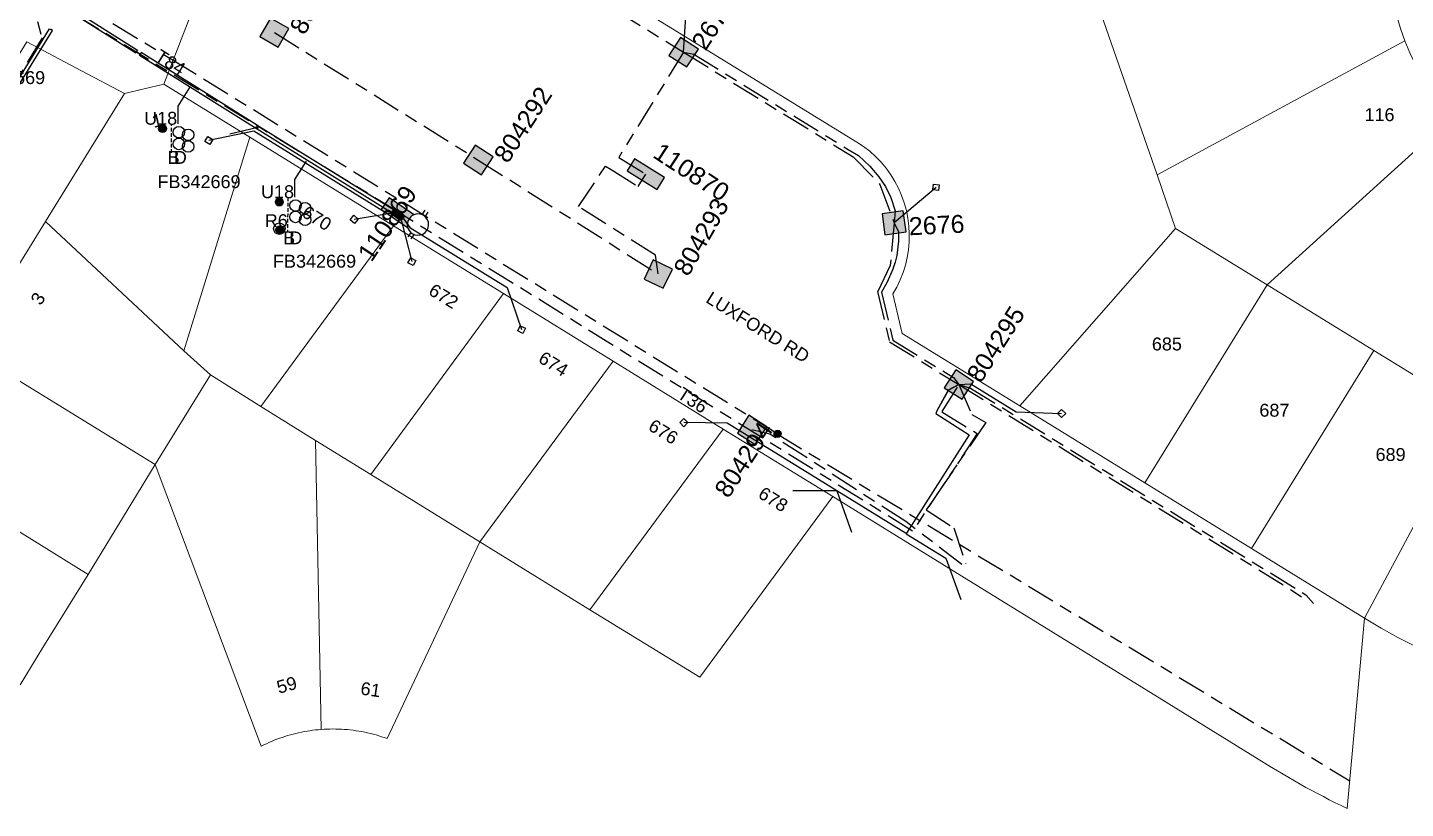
# Model space of a CAD drawing. Header units: metres. Extents: x 298214 to 299272, y 6265564 to 6266203.
# Drawn here: x 298669.6 to 298861.9, y 6265571.7 to 6265680.7 of the extents above; entities that cross this region are included whole.
import ezdxf
from ezdxf.enums import TextEntityAlignment as Align

# ---------------------------------------------------------------- set-up
doc = ezdxf.new("R2010")
doc.units = ezdxf.units.M
doc.linetypes.add('Cable Exist UG', pattern=[8.2, 4, -1.2, 1.8, -1.2])
doc.linetypes.add('DASHED', pattern=[0.75, 0.5, -0.25])
doc.layers.get('0').update_dxf_attribs({"color": 6})
doc.layers.add('Cadastre Land Parcels_SP_EXT', color=9, linetype='Continuous', lineweight=5)
doc.layers.add('Cadastre Roads_SP_EXT', color=9, linetype='Continuous', lineweight=5)
for name, color, linetype in [('Duct_SP_EXT', 7, 'Continuous'), ('Equip_HV_EXT', 7, 'Continuous'), ('Equip_LV_EXT', 7, 'Continuous'), ('Equip_SL_EXT', 7, 'Continuous'), ('Mains_HV_EXT', 7, 'Continuous'), ('Mains_LV_EXT', 7, 'Continuous'), ('Mains_SL_EXT', 7, 'Continuous'), ('Services_SP_EXT', 7, 'Continuous'), ('SupportsUG_SP_LV_EXT', 7, 'Continuous'), ('SupportsUG_SP_LV_SL_EXT', 7, 'Continuous'), ('Trench_SP_EXT', 7, 'Continuous')]:
    doc.layers.add(name, color=color, linetype=linetype)
doc.layers.add('UNKNOWN_FEATURES', color=1, linetype='DASHED', plot=False)
doc.styles.add('COLUMN_LABEL', font='arial.ttf')
doc.styles.add('iecARIAL', font='arial.ttf', dxfattribs={"height": 2})
doc.styles.add('POLE_LABEL', font='arial.ttf')
doc.styles.get("Standard").update_dxf_attribs({"font": 'arial.ttf'})

# ---------------------------------------------------------------- blocks, each defined once
blk = doc.blocks.new('COLUMN_EXT')
blk.add_hatch(color=256).paths.add_polyline_path([(-1.49, 1.48), (-1.49, -1.49), (1.48, -1.49), (1.48, 1.48)])
blk.add_lwpolyline([(-1.49, -1.49), (1.48, -1.49), (1.48, 1.48), (-1.49, 1.48)], close=True)
for tag, height, style, flags, p in [('ASSET_NUM', 2.5, 'COLUMN_LABEL', 8, (2, 2)), ('STRUCTURE_PLANT_NUMBER', 0.2, 'POLE_LABEL', 9, (1.81, 0.03)), ('STREET_CODE', 0.2, 'COLUMN_LABEL', 9, (1.81, -0.2))]:
    blk.add_attdef(tag, text='', height=height, dxfattribs=dict(style=style, flags=flags)).set_placement(p, align=Align.MIDDLE_LEFT)
at = {"flags": 9}
for tag, p in [('COLUMN_TYPE', (1.81, -0.4)), ('OWNED_BY', (1.81, -0.6)), ('STATE', (1.81, -0.8)), ('USAGE', (1.81, -1)), ('STREETNAME', (1.81, -1.6)), ('SUBURB', (1.81, -1.8)), ('LEGEND', (1.81, -1.2)), ('LOCATION', (1.81, -1.4)), ('NOTES', (1.81, -2))]:
    blk.add_attdef(tag, text='', height=0.2, dxfattribs=at).set_placement(p, align=Align.MIDDLE_LEFT)
at = {"flags": 1}
blk.add_attdef('Z', (1.81, -2.35), '', height=0.2, dxfattribs=at)
blk = doc.blocks.new('PILLAR_EXT')
blk.add_hatch(color=256).paths.add_polyline_path([(-2.475, 0.99), (-2.475, -0.99), (2.475, -0.99), (2.475, 0.99)])
blk.add_lwpolyline([(-2.475, -0.99), (2.475, -0.99), (2.475, 0.99), (-2.475, 0.99)], close=True)
at = {"style": 'iecARIAL', "flags": 8}
blk.add_attdef('ASSET_NUM', (1.5, 3.5), '', height=2.5, dxfattribs=at)
for tag, p, flags in [('OWNED_BY', (0, -0.2), 9), ('STATE', (0, -0.4), 9), ('SUPPORT_TYPE', (0, -0.6), 9), ('STREETNAME', (0, -1.8), 9), ('SUBURB', (0, -2), 1), ('USAGE', (0, -0.8), 9), ('LEGEND', (0, -1), 9), ('LOCATION', (0, -1.2), 9), ('NOTES', (0, -1.4), 9), ('PARENT', (0, -1.6), 9)]:
    blk.add_attdef(tag, p, '', height=0.2, dxfattribs=dict(flags=flags))
blk = doc.blocks.new('DUCT_EXT')
blk.add_circle((0, 0.8), 0.8)
at = {"flags": 1}
blk.add_attdef('Z', (0, 0), '', height=0.2, dxfattribs=at)
at = {"flags": 9}
for tag, p in [('DUCT_CODE', (0, 0)), ('XSECT_TYPE', (0, -0.2)), ('STATE', (0, -0.6)), ('FB_REFERENCE', (0, -0.4)), ('NOTES', (0, -0.8))]:
    blk.add_attdef(tag, text='', height=0.2, dxfattribs=at).set_placement(p, align=Align.MIDDLE_LEFT)
blk = doc.blocks.new('CCP_EXT')
at = {"flags": 9}
for tag, p in [('STATE', (0, -1.8)), ('NOTES', (0, -2))]:
    blk.add_attdef(tag, text='', height=0.2, dxfattribs=at).set_placement(p, align=Align.MIDDLE_LEFT)
blk.add_wipeout([(0, 0.57), (0.57, 0), (0, -0.57), (-0.57, 0)])
blk.add_lwpolyline([(-0.57, 0), (0, 0.57), (0.57, 0), (0, -0.57), (-0.57, 0)])
at = {"flags": 1}
blk.add_attdef('Z', (0, 0), '', height=0.2, dxfattribs=at)
at = {"flags": 9}
for tag, p in [('CCP_TYPE', (0, 0)), ('CONSTRUCTED_VOLTAGE', (0, -0.2)), ('OPERATING_VOLTAGE', (0, -0.6)), ('ORIENTATION', (0, -0.8)), ('OWNED_BY', (0, -1)), ('NO_PHASES', (0, -0.4)), ('USAGE', (0, -1.2)), ('LEGEND', (0, -1.4)), ('LIFE_SUPPORT', (0, -1.6))]:
    blk.add_attdef(tag, text='', height=0.2, dxfattribs=at).set_placement(p, align=Align.MIDDLE_LEFT)
blk = doc.blocks.new('SL_STJ_EXT')
h = blk.add_hatch(color=256)
edge = h.paths.add_edge_path()
edge.add_ellipse((-0.59, 0.13), major_axis=(0.226, 0.226), ratio=1, start_angle=45, end_angle=135)
edge.add_line((-0.91, 0.13), (-0.91, -0.13))
edge.add_ellipse((-0.59, -0.13), major_axis=(0.226, 0.226), ratio=1, start_angle=135, end_angle=225)
edge.add_line((-0.59, -0.45), (0.59, -0.45))
edge.add_ellipse((0.59, -0.13), major_axis=(-0.226, 0.226), ratio=1, start_angle=135, end_angle=225)
edge.add_line((0.91, -0.13), (0.91, 0.13))
edge.add_ellipse((0.59, 0.13), major_axis=(-0.226, 0.226), ratio=1, start_angle=225, end_angle=315)
edge.add_line((0.59, 0.45), (-0.59, 0.45))
blk.add_lwpolyline([(-0.91, 0.13), (-0.91, -0.13, 0.414214), (-0.59, -0.45), (0.59, -0.45, 0.414214), (0.91, -0.13), (0.91, 0.13, 0.414214), (0.59, 0.45), (-0.59, 0.45, 0.414214)], format="xyb", close=True)
at = {"flags": 1}
blk.add_attdef('Z', (0, 0), '', height=0.2, dxfattribs=at)
at = {"flags": 9}
for tag, p in [('ORIENTATION', (0, 0)), ('USAGE', (0, -0.2)), ('LEGEND', (0, -0.4)), ('NOTES', (0, -0.6))]:
    blk.add_attdef(tag, text='', height=0.2, dxfattribs=at).set_placement(p, align=Align.MIDDLE_LEFT)
blk = doc.blocks.new('LV_UG_LINKS_OPEN_EXT')
for p, q in [((-0.25, 1.47), (-0.25, 2.22)), ((0.25, 1.47), (0.25, 2.22)), ((-0.25, -1.47), (-0.25, -2.22)), ((0.25, -1.47), (0.25, -2.22))]:
    blk.add_line(p, q)
at = {"flags": 9}
for tag, p in [('ACTUAL_STATUS', (0, 0)), ('CONSTRUCTED_VOLTAGE', (0, -0.2)), ('OPERATING_VOLTAGE', (0, -0.6)), ('ORIENTATION', (0, -0.8)), ('STATE', (0, -1)), ('SWITCH_TYPE', (0, -1.2)), ('NO_PHASES', (0, -0.4)), ('USAGE', (0, -1.4)), ('NOTES', (0, -1.6))]:
    blk.add_attdef(tag, text='', height=0.2, dxfattribs=at).set_placement(p, align=Align.MIDDLE_LEFT)
at = {"flags": 1}
blk.add_attdef('Z', (0, 0), '', height=0.2, dxfattribs=at)
blk.add_wipeout([(-0.25, 1.47), (-0.43, 1.43), (-0.61, 1.36), (-0.77, 1.28), (-0.93, 1.17), (-1.07, 1.05), (-1.19, 0.9), (-1.29, 0.75), (-1.38, 0.58), (-1.44, 0.4), (-1.48, 0.22), (-1.49, 0.03), (-1.49, -0.16), (-1.45, -0.34), (-1.4, -0.52), (-1.32, -0.69), (-1.23, -0.85), (-1.11, -1), (-0.98, -1.13), (-0.83, -1.24), (-0.66, -1.34), (-0.49, -1.41), (-0.31, -1.46), (-0.13, -1.49), (0.06, -1.49), (0.25, -1.47), (0.43, -1.43), (0.61, -1.36), (0.77, -1.28), (0.93, -1.17), (1.07, -1.05), (1.19, -0.9), (1.29, -0.75), (1.38, -0.58), (1.44, -0.4), (1.48, -0.22), (1.49, -0.03), (1.49, 0.16), (1.45, 0.34), (1.4, 0.52), (1.32, 0.69), (1.23, 0.85), (1.11, 1), (0.98, 1.13), (0.83, 1.24), (0.66, 1.34), (0.49, 1.41), (0.31, 1.46), (0.13, 1.49), (-0.06, 1.49)])
blk.add_lwpolyline([(0, -1.49, 1), (0, 1.49, 1)], format="xyb", close=True)
blk = doc.blocks.new('CABLE_LARGE_EXT')
h = blk.add_hatch(color=256)
edge = h.paths.add_edge_path()
edge.add_arc((0, 0.55), 0.55, 0, 360)
blk.add_circle((0, 0.55), 0.55)
at = {"flags": 1}
blk.add_attdef('Z', (0, 0), '', height=0.2, dxfattribs=at)
at = {"flags": 9}
for tag, p in [('COND_CODE', (0, 0)), ('STATE', (0, -0.4)), ('XSECT_SIZE', (0, -0.6)), ('FB_REFERENCE', (0, -0.2)), ('NOTES', (0, -0.8))]:
    blk.add_attdef(tag, text='', height=0.2, dxfattribs=at).set_placement(p, align=Align.MIDDLE_LEFT)
blk = doc.blocks.new('CONNECTOR_NODE_EXT')
h = blk.add_hatch(color=256)
edge = h.paths.add_edge_path()
edge.add_arc((0, 0), 0.5, 0, 360)
blk.add_circle((0, 0), 0.5)
at = {"flags": 1}
blk.add_attdef('Z', (0, 0), '', height=0.2, dxfattribs=at)
at = {"flags": 9}
for tag, p in [('CONNECTOR_TYPE', (0, 0)), ('CONSTRUCTED_VOLTAGE', (0, -0.2)), ('OPERATING_VOLTAGE', (0, -0.6)), ('ORIENTATION', (0, -0.8)), ('SUBTYPE', (0, -1)), ('NO_PHASES', (0, -0.4)), ('USAGE', (0, -1.2)), ('NOTES', (0, -1.4))]:
    blk.add_attdef(tag, text='', height=0.2, dxfattribs=at).set_placement(p, align=Align.MIDDLE_LEFT)

msp = doc.modelspace()

# ---------------------------------------------------------------- linework, layer by layer
at = {"layer": 'Cadastre Land Parcels_SP_EXT', "linetype": 'Continuous'}
msp.add_lwpolyline([(298732.22, 6265697.41), (298785.31, 6265664.7), (298786.25, 6265664.09), (298787.12, 6265663.41), (298787.94, 6265662.68), (298788.7, 6265661.89), (298789.41, 6265661.05), (298790.05, 6265660.15), (298790.63, 6265659.22), (298791.14, 6265658.25), (298791.58, 6265657.24), (298791.95, 6265656.2), (298792.24, 6265655.14), (298792.46, 6265654.06), (298792.59, 6265652.97), (298792.65, 6265651.88), (298792.63, 6265650.78), (298792.54, 6265649.68), (298792.36, 6265648.6), (298792.11, 6265647.53), (298791.78, 6265646.48), (298791.38, 6265645.45), (298790.91, 6265644.46), (298790.36, 6265643.5), (298791.67, 6265638), (298808.07, 6265627.89), (298829.82, 6265652.66), (298827.22, 6265660.13), (298819.42, 6265682.56)], dxfattribs=at)
for points in [[(298861.8, 6265678.83), (298861.21, 6265680.55), (298860.69, 6265682.29), (298860.25, 6265684.05), (298859.91, 6265685.83), (298859.65, 6265687.62), (298859.48, 6265689.42), (298859.4, 6265691.23), (298859.38, 6265693.04), (298819.42, 6265682.56), (298827.22, 6265660.13), (298861.8, 6265678.83)], [(298868.27, 6265668.03), (298867.13, 6265669.43), (298866.05, 6265670.88), (298865.05, 6265672.39), (298864.12, 6265673.94), (298863.27, 6265675.54), (298862.5, 6265677.17), (298861.8, 6265678.83), (298827.22, 6265660.13), (298829.82, 6265652.66), (298842.59, 6265644.79), (298868.27, 6265668.03)], [(298700.62, 6265665.37), (298688.62, 6265672.78), (298683.12, 6265671.47), (298672.09, 6265653.6), (298691.42, 6265635.58), (298700.62, 6265665.37)], [(298879.34, 6265659.2), (298876.79, 6265660.78), (298875.44, 6265661.65), (298874.13, 6265662.58), (298872.87, 6265663.56), (298871.65, 6265664.6), (298870.47, 6265665.7), (298869.35, 6265666.84), (298868.27, 6265668.03), (298842.59, 6265644.79), (298857.48, 6265635.61), (298863.01, 6265632.2), (298879.34, 6265659.2)], [(298720.67, 6265653.01), (298700.62, 6265665.37), (298691.42, 6265635.58), (298695.1, 6265632.22), (298702.14, 6265627.77), (298720.67, 6265653.01)], [(298695.1, 6265632.22), (298691.42, 6265635.58), (298672.09, 6265653.6), (298661.12, 6265635.84), (298687.39, 6265619.71), (298695.1, 6265632.22)], [(298735.99, 6265643.56), (298720.67, 6265653.01), (298702.14, 6265627.77), (298709.79, 6265623.04), (298717.49, 6265618.32), (298735.99, 6265643.56)], [(298825.52, 6265617.13), (298842.59, 6265644.79), (298829.82, 6265652.66), (298808.07, 6265627.89), (298825.52, 6265617.13)], [(298857.48, 6265635.61), (298842.59, 6265644.79), (298825.52, 6265617.13), (298840.42, 6265607.95), (298857.48, 6265635.61)], [(298751.32, 6265634.11), (298735.99, 6265643.56), (298717.49, 6265618.32), (298732.69, 6265608.89), (298751.32, 6265634.11)], [(298687.39, 6265619.71), (298661.12, 6265635.84), (298655.58, 6265626.88), (298651.73, 6265620.66), (298678.03, 6265604.35), (298687.39, 6265619.71)], [(298863.01, 6265632.2), (298857.48, 6265635.61), (298840.42, 6265607.95), (298856.16, 6265598.24), (298871.53, 6265626.95), (298863.01, 6265632.2)], [(298766.69, 6265624.64), (298751.32, 6265634.11), (298732.69, 6265608.89), (298748.04, 6265599.43), (298766.69, 6265624.64)], [(298702.56, 6265580.55), (298702.92, 6265580.72), (298703.28, 6265580.89), (298703.64, 6265581.05), (298704.01, 6265581.2), (298704.38, 6265581.34), (298704.75, 6265581.48), (298705.13, 6265581.61), (298705.5, 6265581.74), (298705.88, 6265581.86), (298706.27, 6265581.97), (298706.65, 6265582.07), (298707.03, 6265582.16), (298707.42, 6265582.25), (298707.81, 6265582.34), (298708.2, 6265582.41), (298708.59, 6265582.48), (298708.98, 6265582.54), (298709.38, 6265582.59), (298709.77, 6265582.64), (298710.17, 6265582.68), (298710.56, 6265582.71), (298709.79, 6265623.04), (298702.14, 6265627.77), (298695.1, 6265632.22), (298687.39, 6265619.71), (298702.21, 6265580.37), (298702.56, 6265580.55)], [(298881.95, 6265620.52), (298871.53, 6265626.95), (298856.16, 6265598.24), (298858.48, 6265596.86), (298860.83, 6265595.55), (298863.23, 6265594.32), (298865.66, 6265593.16), (298868.12, 6265592.08), (298870.62, 6265591.07), (298873.14, 6265590.14), (298875.7, 6265589.28), (298878.28, 6265588.51), (298880.93, 6265611.58), (298881.95, 6265620.52)], [(298732.69, 6265608.89), (298717.49, 6265618.32), (298709.79, 6265623.04), (298710.56, 6265582.71), (298710.97, 6265582.74), (298711.37, 6265582.76), (298711.78, 6265582.77), (298712.19, 6265582.78), (298712.6, 6265582.77), (298713, 6265582.76), (298713.41, 6265582.74), (298713.82, 6265582.72), (298714.22, 6265582.69), (298714.63, 6265582.65), (298715.03, 6265582.6), (298715.43, 6265582.54), (298715.84, 6265582.48), (298716.24, 6265582.41), (298716.64, 6265582.33), (298717.03, 6265582.24), (298717.43, 6265582.15), (298717.82, 6265582.05), (298718.22, 6265581.94), (298718.61, 6265581.82), (298718.99, 6265581.7), (298719.38, 6265581.57), (298719.76, 6265581.43), (298732.69, 6265608.89)], [(298781.96, 6265615.22), (298766.69, 6265624.64), (298748.04, 6265599.43), (298763.43, 6265589.99), (298781.96, 6265615.22)], [(298671.73, 6265594.16), (298678.03, 6265604.35), (298651.73, 6265620.66), (298645.7, 6265610.89), (298642.35, 6265605.47), (298668.56, 6265588.95), (298671.73, 6265594.16)]]:
    msp.add_lwpolyline(points, close=True, dxfattribs=at)
at = {"layer": 'Cadastre Roads_SP_EXT', "linetype": 'Continuous'}
msp.add_lwpolyline([(298862.25, 6265706.09), (298861.63, 6265704.53), (298861.09, 6265702.94), (298860.62, 6265701.33), (298860.23, 6265699.7), (298859.91, 6265698.05), (298859.67, 6265696.39), (298859.5, 6265694.72), (298859.38, 6265693.04), (298859.4, 6265691.23), (298859.48, 6265689.42), (298859.65, 6265687.62), (298859.91, 6265685.83), (298860.25, 6265684.05), (298860.69, 6265682.29), (298861.21, 6265680.55), (298861.8, 6265678.83), (298862.5, 6265677.17)], dxfattribs=at)
msp.add_lwpolyline([(298661.12, 6265635.84), (298672.09, 6265653.6), (298683.12, 6265671.47), (298677.13, 6265674.64), (298669.47, 6265678.7), (298655.97, 6265656.83), (298642.68, 6265635.31), (298649.95, 6265630.56), (298655.58, 6265626.88), (298661.12, 6265635.84)], close=True, dxfattribs=at)
at = {"layer": 'Duct_SP_EXT'}
for p, q in [((298672.17, 6265685.05), (298684.68, 6265677.15)), ((298672.42, 6265685.45), (298684.93, 6265677.55)), ((298643.84, 6265633.78), (298672.65, 6265680.53)), ((298644.25, 6265633.53), (298673.06, 6265680.28)), ((298672.65, 6265680.53), (298672.86, 6265680.4)), ((298673.06, 6265680.28), (298672.86, 6265680.4)), ((298684.68, 6265677.15), (298684.81, 6265677.35)), ((298684.93, 6265677.55), (298684.81, 6265677.35)), ((298685.21, 6265676.78), (298685.34, 6265676.98)), ((298685.46, 6265677.19), (298685.34, 6265676.98)), ((298701.67, 6265667.03), (298685.46, 6265677.19)), ((298701.42, 6265666.62), (298685.21, 6265676.78)), ((298701.42, 6265666.62), (298701.54, 6265666.82)), ((298701.64, 6265666.48), (298701.42, 6265666.62)), ((298701.67, 6265667.03), (298701.54, 6265666.82)), ((298701.64, 6265666.48), (298701.77, 6265666.69)), ((298701.64, 6265666.48), (298701.77, 6265666.69)), ((298701.89, 6265666.89), (298701.67, 6265667.03)), ((298701.89, 6265666.89), (298701.77, 6265666.69)), ((298701.89, 6265666.89), (298701.77, 6265666.69))]:
    msp.add_line(p, q, dxfattribs=at)
for points in [[(298690.6, 6265667.25), (298690.6, 6265669.73), (298692.23, 6265672.3)], [(298706.9, 6265657), (298706.9, 6265659.48), (298708.53, 6265662.05)]]:
    msp.add_lwpolyline(points, dxfattribs=at)
at = {"layer": 'Mains_HV_EXT', "linetype": 'Cable Exist UG'}
msp.add_lwpolyline([(298774.2, 6265623.96), (298854.15, 6265575.54)], dxfattribs=at)
at = {"layer": 'Mains_LV_EXT', "linetype": 'Cable Exist UG'}
for points in [[(298720.19, 6265697.1), (298723.89, 6265697.74), (298727.68, 6265697.27), (298730.74, 6265695.98), (298761.15, 6265677.24)], [(298663.78, 6265690.32), (298669.52, 6265686.51), (298671.62, 6265679.24), (298644.28, 6265634.25), (298643.89, 6265633.56), (298635.39, 6265631.53), (298634.74, 6265631.91), (298631.67, 6265626.84)], [(298761.15, 6265677.24), (298784.8, 6265662.65), (298788.54, 6265658.8), (298790.52, 6265653.43)], [(298790.52, 6265653.43), (298789.99, 6265647.45), (298788.23, 6265643.82), (298789.9, 6265636.8), (298799.56, 6265630.85)]]:
    msp.add_lwpolyline(points, dxfattribs=at)
at = {"layer": 'Mains_SL_EXT', "linetype": 'Cable Exist UG'}
for points in [[(298704.04, 6265679.99), (298732.5, 6265662.19)], [(298761.15, 6265677.24), (298752.1, 6265662.55), (298755.88, 6265660.21)], [(298761.15, 6265677.24), (298762.56, 6265676.96), (298784.13, 6265663.66), (298785.54, 6265662.84), (298787.16, 6265661.32), (298788.41, 6265659.87), (298789.33, 6265658.48), (298790.07, 6265656.95), (298790.67, 6265655.1), (298790.52, 6265653.43)], [(298732.5, 6265662.19), (298757.61, 6265646.29)], [(298757.61, 6265646.29), (298757.23, 6265648.9), (298757.23, 6265648.9), (298746.5, 6265655.69), (298750.23, 6265661.35), (298751.05, 6265660.85), (298751.05, 6265660.85), (298754.83, 6265658.51), (298755.88, 6265660.21)], [(298790.52, 6265653.43), (298791.13, 6265652.18), (298791.14, 6265650.86), (298790.89, 6265648.89), (298790.66, 6265647.92), (298790.37, 6265646.97), (298789.58, 6265645.16), (298788.77, 6265643.73), (298790.35, 6265637.05), (298798.8, 6265631.84), (298799.56, 6265630.85)], [(298799.56, 6265630.85), (298801.36, 6265626.67), (298803.34, 6265625.55), (298795, 6265613.36), (298798.84, 6265610.85), (298800.49, 6265605.89)], [(298800, 6265605.75), (298792.16, 6265611.72), (298773.18, 6265623.95), (298770.67, 6265624.52)]]:
    msp.add_lwpolyline(points, dxfattribs=at)
at = {"layer": 'Services_SP_EXT'}
for points in [[(298761.15, 6265677.24), (298761.61, 6265684.33)], [(298799.56, 6265630.85), (298798.11, 6265630.06), (298796.48, 6265627.17), (298796.35, 6265626.8), (298801.02, 6265623.83), (298792.25, 6265610.09), (298792.12, 6265610.1), (298792.12, 6265610.1), (298782.51, 6265616.03), (298776.4, 6265616.04)], [(298799.56, 6265630.85), (298798.07, 6265630.05), (298798.07, 6265630.05), (298796.48, 6265627.17), (298796.35, 6265626.8), (298801.02, 6265623.83), (298792.25, 6265610.09), (298792.12, 6265610.1), (298792.12, 6265610.1), (298782.51, 6265616.03), (298784.56, 6265610.24)], [(298799.56, 6265630.85), (298798.11, 6265630.06), (298798.11, 6265630.06), (298796.48, 6265627.17), (298796.35, 6265626.8), (298801.02, 6265623.83), (298792.25, 6265610.09), (298792.22, 6265610.04), (298792.22, 6265610.04), (298797.75, 6265606.63), (298799.84, 6265600.86)]]:
    msp.add_lwpolyline(points, dxfattribs=at)
at = {"layer": 'Trench_SP_EXT', "linetype": 'Cable Exist UG'}
for points in [[(298684.81, 6265677.35), (298685.34, 6265676.98)], [(298701.71, 6265666.72), (298697.34, 6265665.68)]]:
    msp.add_lwpolyline(points, dxfattribs=at)
at = {"layer": 'UNKNOWN_FEATURES'}
for points in [[(298689.67, 6265663.2), (298689.67, 6265667.11)], [(298705.93, 6265656.97), (298705.86, 6265652.24)]]:
    msp.add_lwpolyline(points, dxfattribs=at)

# ---------------------------------------------------------------- block references
at = {"layer": 'Duct_SP_EXT'}
for name, p in [('CABLE_LARGE_EXT', (298688.43, 6265666.03)), ('DUCT_EXT', (298690.71, 6265665.28)), ('DUCT_EXT', (298692.01, 6265664.91)), ('DUCT_EXT', (298690.71, 6265663.64)), ('DUCT_EXT', (298692.01, 6265663.29)), ('CABLE_LARGE_EXT', (298704.73, 6265655.78)), ('DUCT_EXT', (298706.98, 6265655.06)), ('DUCT_EXT', (298708.32, 6265654.66)), ('DUCT_EXT', (298706.98, 6265653.45)), ('DUCT_EXT', (298708.32, 6265653.05)), ('DUCT_EXT', (298704.73, 6265651.82)), ('CABLE_LARGE_EXT', (298704.8, 6265651.9))]:
    msp.add_blockref(name, p, dxfattribs=at)
at = {"layer": 'Equip_HV_EXT'}
msp.add_blockref('CONNECTOR_NODE_EXT', (298774.27, 6265623.97), dxfattribs=at)
at = {"layer": 'Equip_SL_EXT', "rotation": 142.8355251026307}
msp.add_blockref('SL_STJ_EXT', (298721.28, 6265654.61), dxfattribs=at)
at = {"layer": 'SupportsUG_SP_LV_EXT'}
ref = msp.add_blockref('PILLAR_EXT', (298755.88, 6265660.21), dxfattribs=dict(at, rotation=328.0448044769512))
ref.add_attrib('ASSET_NUM', '110870', dxfattribs={"layer": '0', "height": 2.5, "rotation": 326.8323, "style": 'iecARIAL'}).set_placement((298757.38, 6265663.71), align=Align.MIDDLE_LEFT)
ref = msp.add_blockref('PILLAR_EXT', (298721.53, 6265654.71), dxfattribs=dict(at, rotation=325.57885644569))
ref.add_attrib('ASSET_NUM', '110869', dxfattribs={"layer": '0', "height": 2.5, "rotation": 56.212, "style": 'iecARIAL'}).set_placement((298723.03, 6265658.21), align=Align.MIDDLE_RIGHT)
at = {"layer": 'SupportsUG_SP_LV_SL_EXT'}
ref = msp.add_blockref('COLUMN_EXT', (298704.04, 6265679.99), dxfattribs=dict(at, rotation=330.1409837134917))
ref.add_attrib('ASSET_NUM', '804291', dxfattribs={"layer": '0', "height": 2.5, "rotation": 60.3497, "style": 'COLUMN_LABEL'}).set_placement((298706.04, 6265680.74), align=Align.TOP_LEFT)
ref = msp.add_blockref('COLUMN_EXT', (298761.15, 6265677.24), dxfattribs=dict(at, rotation=147.1553646227578))
ref.add_attrib('ASSET_NUM', '2677', dxfattribs={"layer": '0', "height": 2.5, "rotation": 57.2644, "style": 'COLUMN_LABEL'}).set_placement((298763.15, 6265677.99), align=Align.MIDDLE_LEFT)
ref = msp.add_blockref('COLUMN_EXT', (298732.5, 6265662.19), dxfattribs=dict(at, rotation=236.9441771800163))
ref.add_attrib('ASSET_NUM', '804292', dxfattribs={"layer": '0', "height": 2.5, "rotation": 57.0508, "style": 'COLUMN_LABEL'}).set_placement((298734.5, 6265662.94), align=Align.TOP_LEFT)
ref = msp.add_blockref('COLUMN_EXT', (298757.61, 6265646.29), dxfattribs=dict(at, rotation=64.39781250871005))
ref.add_attrib('ASSET_NUM', '804293', dxfattribs={"layer": '0', "height": 2.5, "rotation": 60.1952, "style": 'COLUMN_LABEL'}).set_placement((298759.61, 6265647.04), align=Align.TOP_LEFT)
ref = msp.add_blockref('COLUMN_EXT', (298790.52, 6265653.43), dxfattribs=dict(at, rotation=97.75949081066624))
ref.add_attrib('ASSET_NUM', '2676', dxfattribs={"layer": '0', "height": 2.5, "rotation": 2.8662, "style": 'COLUMN_LABEL'}).set_placement((298792.52, 6265654.18), align=Align.TOP_LEFT)
ref = msp.add_blockref('COLUMN_EXT', (298799.56, 6265630.85), dxfattribs=dict(at, rotation=147.1673694499788))
ref.add_attrib('ASSET_NUM', '804295', dxfattribs={"layer": '0', "height": 2.5, "rotation": 57.2757, "style": 'COLUMN_LABEL'}).set_placement((298801.56, 6265631.6), align=Align.MIDDLE_LEFT)
ref = msp.add_blockref('COLUMN_EXT', (298770.72, 6265624.53), dxfattribs=dict(at, rotation=327.1410794597795))
ref.add_attrib('ASSET_NUM', '804294', dxfattribs={"layer": '0', "height": 2.5, "rotation": 56.8685, "style": 'COLUMN_LABEL'}).set_placement((298772.72, 6265625.28), align=Align.MIDDLE_RIGHT)

# ---------------------------------------------------------------- texts
at = {"layer": 'Cadastre Land Parcels_SP_EXT'}
for s, p in [('116', (298856.17, 6265667.62)), ('685', (298826.5, 6265635.62)), ('687', (298841.5, 6265626.37)), ('689', (298857.72, 6265620.19))]:
    msp.add_text(s, height=1.8, dxfattribs=at).set_placement(p)
for s, rotation, p in [('1', 13.29, (298687.19, 6265666.67)), ('670', 328.3, (298707.71, 6265654.42)), ('672', 328.3, (298725.4, 6265643.53)), ('3', 58.29, (298671.44, 6265641.79)), ('674', 328.3, (298740.73, 6265634.08)), ('676', 328.3, (298756.07, 6265624.61)), ('678', 328.3, (298771.4, 6265615.17)), ('59', 15.62, (298704.66, 6265587.68)), ('61', 351.69, (298715.97, 6265587.6))]:
    msp.add_text(s, height=1.8, rotation=rotation, dxfattribs=at).set_placement(p)
at = {"layer": 'Cadastre Roads_SP_EXT'}
msp.add_text('LUXFORD RD', height=1.8, rotation=328.142, dxfattribs=at).set_placement((298764.11, 6265642.42))
at = {"layer": 'Duct_SP_EXT'}
for s, p in [('FB342669', (298660.44, 6265672.8)), ('U18', (298685.86, 6265667.12)), ('B', (298689.14, 6265661.66)), ('D', (298690, 6265661.66)), ('FB342669', (298687.72, 6265658.27)), ('U18', (298702.17, 6265656.87)), ('R6', (298702.69, 6265652.83)), ('B', (298705.26, 6265650.43)), ('D', (298706.12, 6265650.43)), ('FB342669', (298703.84, 6265647.17))]:
    msp.add_text(s, height=1.8, dxfattribs=at).set_placement(p)
at = {"layer": 'Mains_LV_EXT'}
msp.add_text('T84', height=1.8, rotation=328.0452, dxfattribs=at).set_placement((298687.21, 6265676.22))

# ---------------------------------------------------------------- next in the draw order: block references
at = {"layer": 'Services_SP_EXT'}
for p, rotation in [((298694.88, 6265664.92), 13.41235804563319), ((298796.39, 6265658.38), 218.2544203671229), ((298715.18, 6265653.91), 5.354636697478782), ((298723.23, 6265648.02), 106.7487468229307), ((298738.54, 6265638.52), 108.7075477799716)]:
    msp.add_blockref('CCP_EXT', p, dxfattribs=dict(at, rotation=rotation))
for p in [(298813.91, 6265626.81), (298761.19, 6265625.54)]:
    msp.add_blockref('CCP_EXT', p, dxfattribs=at)

# ---------------------------------------------------------------- next in the draw order: linework, layer by layer
at = {"layer": 'Cadastre Roads_SP_EXT', "linetype": 'Continuous'}
msp.add_lwpolyline([(298692.98, 6265684.06), (298688.62, 6265672.78), (298700.62, 6265665.37), (298720.67, 6265653.01), (298735.99, 6265643.56), (298751.32, 6265634.11), (298766.69, 6265624.64), (298781.96, 6265615.22), (298797.2, 6265605.82), (298812.72, 6265596.25), (298827.89, 6265586.89), (298843.16, 6265577.46), (298843.23, 6265577.41), (298844.02, 6265576.93), (298844.81, 6265576.46), (298845.6, 6265575.99), (298846.4, 6265575.53), (298847.2, 6265575.08), (298848, 6265574.63), (298848.81, 6265574.19), (298849.62, 6265573.76), (298850.44, 6265573.33), (298851.26, 6265572.91), (298852.08, 6265572.49), (298852.91, 6265572.08), (298853.74, 6265571.68), (298854.95, 6265584.93), (298856.16, 6265598.24), (298840.42, 6265607.95), (298825.52, 6265617.13), (298808.07, 6265627.89), (298791.67, 6265638), (298790.36, 6265643.51), (298790.91, 6265644.46), (298791.38, 6265645.45), (298791.78, 6265646.48), (298792.11, 6265647.53), (298792.36, 6265648.6), (298792.54, 6265649.68), (298792.63, 6265650.78), (298792.65, 6265651.88), (298792.59, 6265652.97), (298792.46, 6265654.06), (298792.24, 6265655.14), (298791.95, 6265656.2), (298791.58, 6265657.24), (298791.14, 6265658.25), (298790.63, 6265659.22), (298790.05, 6265660.15), (298789.41, 6265661.05), (298788.7, 6265661.89), (298787.94, 6265662.68), (298787.12, 6265663.41), (298786.25, 6265664.09), (298785.31, 6265664.7), (298732.22, 6265697.41)], dxfattribs=at)
at = {"layer": 'Mains_LV_EXT', "linetype": 'Cable Exist UG'}
msp.add_lwpolyline([(298799.56, 6265630.85), (298846.08, 6265602.12), (298847.39, 6265601.21)], dxfattribs=at)
at = {"layer": 'Mains_SL_EXT', "linetype": 'Cable Exist UG'}
msp.add_lwpolyline([(298799.56, 6265630.85), (298801.19, 6265630.37), (298847.99, 6265601.52), (298849.05, 6265600.28)], dxfattribs=at)
at = {"layer": 'Services_SP_EXT'}
for points in [[(298796.39, 6265658.38), (298790.52, 6265653.43)], [(298799.56, 6265630.85), (298798.39, 6265630.21), (298798.39, 6265630.21), (298798.11, 6265630.06), (298796.48, 6265627.17), (298796.35, 6265626.8), (298801.02, 6265623.83), (298792.25, 6265610.09), (298792.12, 6265610.1), (298792.12, 6265610.1), (298782.51, 6265616.03), (298779.96, 6265617.61), (298779.96, 6265617.61), (298767.23, 6265625.46), (298761.19, 6265625.54)], [(298799.56, 6265630.85), (298801.24, 6265630.95), (298801.24, 6265630.95), (298807.55, 6265627.04), (298813.91, 6265626.81)]]:
    msp.add_lwpolyline(points, dxfattribs=at)

# ---------------------------------------------------------------- next in the draw order: texts
at = {"layer": 'Mains_LV_EXT'}
msp.add_text('T36', height=1.8, rotation=327.1411, dxfattribs=at).set_placement((298760.1, 6265629.09))

# ---------------------------------------------------------------- next in the draw order: block references
at = {"layer": 'Equip_LV_EXT', "rotation": 147.0683296839785}
msp.add_blockref('LV_UG_LINKS_OPEN_EXT', (298724.08, 6265653.19), dxfattribs=at)

# ---------------------------------------------------------------- next in the draw order: linework, layer by layer
at = {"layer": 'Duct_SP_EXT'}
for p, q in [((298721.24, 6265654.33), (298701.64, 6265666.48)), ((298721.5, 6265654.74), (298701.89, 6265666.89)), ((298721.24, 6265654.33), (298721.37, 6265654.54)), ((298721.5, 6265654.74), (298721.37, 6265654.54))]:
    msp.add_line(p, q, dxfattribs=at)
at = {"layer": 'Mains_HV_EXT', "linetype": 'Cable Exist UG'}
msp.add_lwpolyline([(298774.27, 6265623.97), (298691.92, 6265674.86), (298641.3, 6265705.72), (298637.84, 6265702.2)], dxfattribs=at)
at = {"layer": 'Mains_LV_EXT', "linetype": 'Cable Exist UG'}
for points in [[(298721.47, 6265654.85), (298672.29, 6265684.86), (298671.21, 6265687.73), (298666.44, 6265690.89), (298663.78, 6265690.32)], [(298799.31, 6265630.5), (298797.18, 6265627.06), (298802.14, 6265624), (298793.11, 6265610.4), (298721.47, 6265654.82)]]:
    msp.add_lwpolyline(points, dxfattribs=at)
at = {"layer": 'Services_SP_EXT'}
for points in [[(298721.53, 6265654.71), (298719.25, 6265655.03), (298719.25, 6265655.03), (298701.18, 6265666.23), (298694.88, 6265664.92)], [(298721.58, 6265654.97), (298715.18, 6265653.91)], [(298721.46, 6265654.91), (298723.23, 6265648.02)], [(298721.53, 6265654.71), (298722.96, 6265652.78), (298722.96, 6265652.78), (298736.54, 6265644.4), (298738.54, 6265638.52)]]:
    msp.add_lwpolyline(points, dxfattribs=at)

doc.saveas('drawing.dxf')
